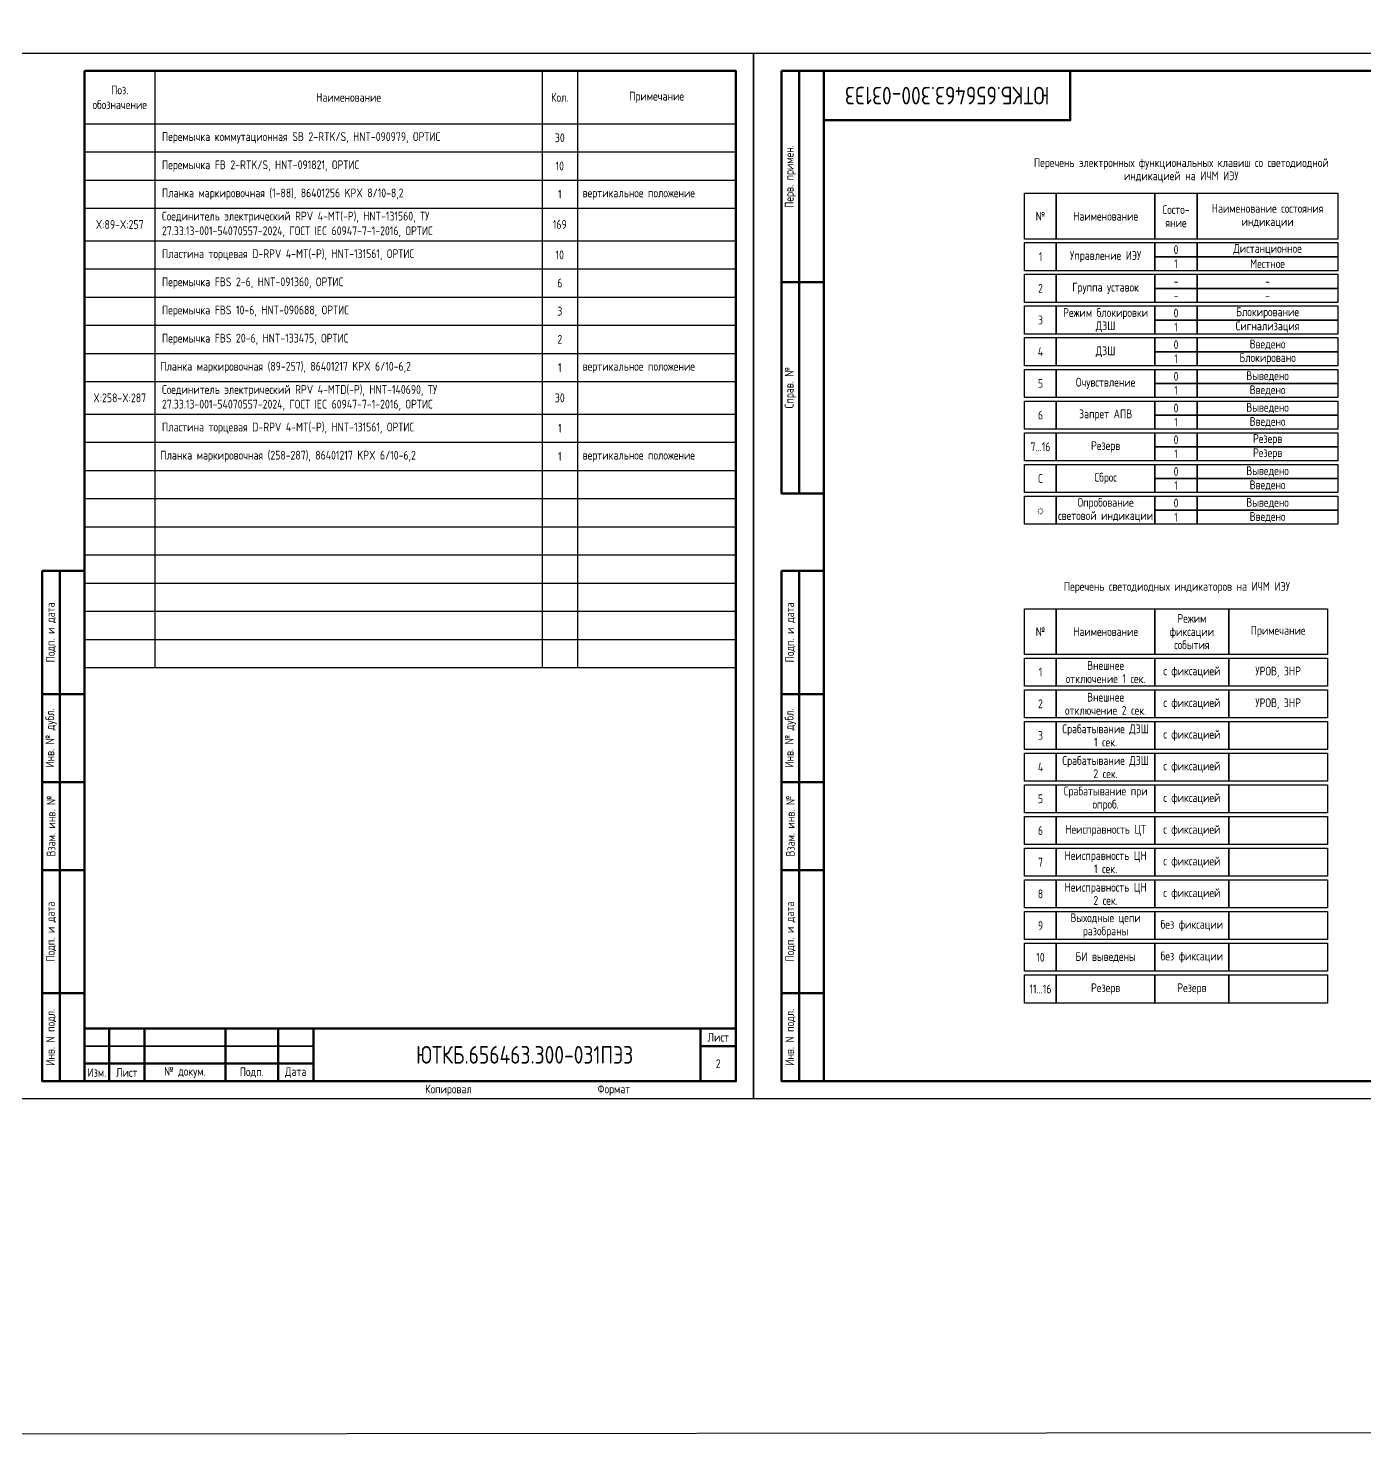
# Model space of a CAD drawing. Header units: millimetres. Extents: x -1043 to 5194, y -96 to 1568.
# Drawn here: x -206 to 173.7, y -96 to 304.1 of the extents above; entities that cross this region are included whole.
import ezdxf

# ---------------------------------------------------------------- set-up
doc = ezdxf.new("R2010")
doc.units = ezdxf.units.MM
doc.styles.add('Gost_type_A', font='GOST_A.TTF')

# ---------------------------------------------------------------- blocks, each defined once
blk = doc.blocks.new('*T17')
at = {"color": 0, "lineweight": -2, "transparency": 16777216}
for p, q in [((0, 0), (185, 0)), ((0, 0), (0, -15)), ((20, 0), (20, -15)), ((130, 0), (130, -15)), ((140, 0), (140, -15)), ((185, 0), (185, -15)), ((209.75, 0), (394.75, 0)), ((209.75, 0), (209.75, -15)), ((229.75, 0), (229.75, -15)), ((339.75, 0), (339.75, -15)), ((349.75, 0), (349.75, -15)), ((394.75, 0), (394.75, -15))]:
    blk.add_line(p, q, dxfattribs=at)
at = {"color": 0, "linetype": 'ByBlock', "lineweight": -2, "transparency": 16777216}
for p, q in [((0, -15), (185, -15)), ((0, -15), (0, -229.24)), ((20, -15), (20, -229.24)), ((130, -15), (130, -229.24)), ((140, -15), (140, -89.35)), ((185, -15), (185, -229.24)), ((209.75, -15), (394.75, -15)), ((209.75, -15), (209.75, -169.5)), ((229.75, -15), (229.75, -169.5)), ((339.75, -15), (339.75, -169.5)), ((349.75, -15), (349.75, -80.25)), ((394.75, -15), (394.75, -169.5)), ((209.75, -23), (394.75, -23)), ((0, -28.63), (185, -28.63)), ((209.75, -31), (394.75, -31)), ((0, -38.06), (185, -38.06)), ((209.75, -39), (394.75, -39)), ((0, -47.45), (185, -47.45)), ((209.75, -48.25), (394.75, -48.25)), ((0, -55.45), (185, -55.45)), ((209.75, -56.25), (394.75, -56.25)), ((0, -65.35), (185, -65.35)), ((209.75, -64.25), (394.75, -64.25)), ((0, -73.35), (185, -73.35)), ((209.75, -72.25), (394.75, -72.25)), ((0, -81.35), (185, -81.35)), ((209.75, -80.25), (394.75, -80.25)), ((349.75, -80.25), (349.75, -88.25)), ((0, -89.35), (185, -89.35)), ((140, -89.35), (140, -153.35)), ((209.75, -88.25), (394.75, -88.25)), ((349.75, -88.25), (349.75, -105.5)), ((0, -97.35), (185, -97.35)), ((209.75, -97.5), (394.75, -97.5)), ((0, -105.35), (185, -105.35)), ((209.75, -105.5), (394.75, -105.5)), ((349.75, -105.5), (349.75, -113.5)), ((0, -113.35), (185, -113.35)), ((209.75, -113.5), (394.75, -113.5)), ((349.75, -113.5), (349.75, -169.5)), ((0, -121.35), (185, -121.35)), ((209.75, -121.5), (394.75, -121.5)), ((0, -129.35), (185, -129.35)), ((209.75, -129.5), (394.75, -129.5)), ((0, -137.35), (185, -137.35)), ((209.75, -137.5), (394.75, -137.5)), ((0, -145.35), (185, -145.35)), ((209.75, -145.5), (394.75, -145.5)), ((0, -153.35), (185, -153.35)), ((140, -153.35), (140, -229.24)), ((209.75, -153.5), (394.75, -153.5)), ((0, -161.35), (185, -161.35)), ((209.75, -161.5), (394.75, -161.5)), ((0, -170.78), (185, -170.78)), ((209.75, -169.5), (394.75, -169.5)), ((0, -178.78), (185, -178.78)), ((0, -186.78), (185, -186.78)), ((0, -194.78), (185, -194.78)), ((0, -202.78), (185, -202.78)), ((0, -211.83), (185, -211.83)), ((0, -221.24), (185, -221.24)), ((0, -229.24), (185, -229.24))]:
    blk.add_line(p, q, dxfattribs=at)
at = {"transparency": 16777216, "char_height": 2.5, "style": 'Gost_type_A'}
for s, insert, width, attachment_point in [('Поз. обозначение', (10, -7.5), 17, 5), ('Наименование', (75, -7.5), 107, 5), ('Кол.', (135, -7.5), 7, 5), ('Примечание', (162.5, -7.5), 42, 5), ('Поз. обозначение', (219.75, -7.5), 17, 5), ('Наименование', (284.75, -7.5), 107, 5), ('Кол.', (344.75, -7.5), 7, 5), ('Примечание', (372.25, -7.5), 42, 5), ('Планка маркировочная (89-257), 86401217 KPX 6/10-6,2', (231.25, -84.25), 107, 4), ('Перемычка ПС 2-8, 15000020, СТЭЗ ', (21.5, -93.35), 107, 4), ('30', (135, -93.35), 7, 5), ('10', (135, -101.35), 7, 5), ('Планка маркировочная (1-14) (14,12,10,8,6,4,2; 13,11,9,7,5,3,1), 86401256 KPX 8/10-8,2', (21.5, -109.35), 107, 4), ('Планка маркировочная (258-287), 86401217 KPX 6/10-6,2', (231.25, -109.5), 107, 4), ('10', (135, -109.35), 7, 5), ('{\\C256;Блок испытательный, в составе:}', (21.5, -117.35), 107, 4), ('Блок базовый ЭПББ 4+1, 111505, ТУ 27.33.13-001-53942713-2023, ЭПРОМ', (21.5, -125.35), 107, 4), ('2', (135, -125.35), 7, 5), ('Крышка рабочая ЭПРК 4+1, 121505, ТУ 27.33.13-001-53942713-2023, ЭПРОМ', (21.5, -133.35), 107, 4), ('2', (135, -133.35), 7, 5), ('Планка маркировочная (1-10) (2,4.6,8,10; 1,3,5,7,9), 86401256 KPX 8/10-8,2', (21.5, -141.35), 107, 4), ('2', (135, -141.35), 7, 5), ('Планка маркировочная (1-10) (10,8,6,4,2; 9,7,5,3,1), 86401256 KPX 8/10-8,2', (21.5, -149.35), 107, 4), ('2', (135, -149.35), 7, 5)]:
    blk.add_mtext(s, dxfattribs=dict(at, insert=insert, width=width, attachment_point=attachment_point))
at = {"color": 0, "transparency": 16777216, "char_height": 2.5, "style": 'Gost_type_A'}
for s, insert, width, attachment_point in [('{\\C256;Интеллектуальное электронное устройство \\C5;ЮНИТ-М519-ДЗШ-Р102-К103-К103-К103-К103-К103-В121-В121-В101-М1С4.0С00-М1С4.0С00-С01.03\\C256;, НЛПР.656122.602-XXX, }ООО Юнител Инжиниринг', (22, -21.81), 106, 4), ('Перемычка коммутационная SB 2-RTK/S, HNT-090979, ОРТИС', (231.75, -19), 106, 4), ('30', (344.75, -19), 7, 5), ('A1-A3', (10, -21.81), 18, 5), ('3', (135, -21.81), 7, 5), ('Перемычка FB 2-RTK/S, HNT-091821, ОРТИС', (231.75, -27), 106, 4), ('10', (344.75, -27), 7, 5), ('Блок интерфейсный {\\C5;ИЧМ ЮНИТ-ИЧМ-КУГР}, ТУ 27.12.23-609-61775353-2024,     ООО Юнител Инжиниринг', (22, -33.34), 106, 4), ('A1.1-A3.1', (10, -33.34), 18, 5), ('3', (135, -33.34), 7, 5), ('{\\C256;Планка маркировочная (1-88), 86401256 KPX 8/10-8,2}', (231.75, -35), 106, 4), ('1', (344.75, -35), 7, 5), ('вертикальное положение', (351.25, -35), 42, 4), ('Светильник светодиодный ЖКХ-08 Д с кабелем 3 м, 5000 К,\\PТУ 3461-009-01281952-2018, Фокус ', (22, -42.75), 106, 4), ('Соединитель электрический RPV 4-MT(-P), HNT-131560, ТУ 27.33.13-001-54070557-2024, ГОСТ IEC 60947-7-1-2016, ОРТИС ', (231.75, -43.62), 106, 4), ('EL1, EL2', (10, -42.75), 18, 5), ('2', (135, -42.75), 7, 5), ('X:89-X:257', (219.75, -43.62), 18, 5), ('169', (344.75, -43.62), 7, 5), ('HL1', (10, -51.45), 18, 5), ('{\\C256;Лампа СКЛ 14Н-2-Ж-2-220 П Ч IP65 ЯШГК.433137.068 ТУ, Протон-Импульс}', (22, -51.45), 106, 4), ('1', (135, -51.45), 7, 5), ('Пластина торцевая D-RPV 4-MT(-P), HNT-131561, ОРТИС', (231.75, -52.25), 106, 4), ('10', (344.75, -52.25), 7, 5), ('SA1-SA10', (10, -60.4), 16, 5), ('{\\C256;Переключатель кулачковый S10 JDG 1106 B4/1447,  (с компл. винтов 3,9х16 потай, саморез DIN 7982F-H A2 - 4 шт.), АУТС.642210.001 ТУ, ОРТИС}', (22, -60.4), 106, 4), ('10', (135, -60.4), 6, 5), ('Перемычка FBS 2-6, HNT-091360, ОРТИС', (231.75, -60.25), 106, 4), ('6', (344.75, -60.25), 7, 5), ('{\\C256;Блок испытательный, в составе:}', (22, -69.35), 106, 4), ('Перемычка FBS 10-6, HNT-090688, ОРТИС', (231.75, -68.25), 106, 4), ('3', (344.75, -68.25), 7, 5), ('SG1-SG10', (10, -69.35), 18, 5), ('{\\C256;Блок базовый ЭПББ 6+1, 111507, ТУ 27.33.13-001-53942713-2023, НПП "ЭПРОМ"}', (22, -77.35), 106, 4), ('Перемычка FBS 20-6, HNT-133475, ОРТИС', (231.75, -76.25), 106, 4), ('2', (344.75, -76.25), 7, 5), ('10', (135, -77.35), 7, 5), ('{\\C256;Крышка рабочая ЭПРК 6+1, 121507, ТУ 27.33.13-001-53942713-2023, НПП "ЭПРОМ"}', (22, -85.35), 106, 4), ('1', (344.75, -84.25), 7, 5), ('вертикальное положение', (351.25, -84.25), 42, 4), ('10', (135, -85.35), 7, 5), ('X:258-X:287', (219.75, -92.87), 18, 5), ('30', (344.75, -92.87), 7, 5), ('{\\C256;Планка маркировочная} (1-14) (2,4.6,8,10,12,14; 1,3,5,7,9,11,13){\\C256;, 86401256 KPX 8/10-8,2}', (21.5, -101.35), 107, 4), ('горизонтальное положение', (141.5, -101.35), 42, 4), ('1', (344.75, -101.5), 7, 5), ('горизонтальное положение', (141.5, -109.35), 42, 4), ('1', (344.75, -109.5), 7, 5), ('вертикальное положение', (351.25, -109.5), 42, 4), ('SG11, SG12', (10, -117.35), 18, 5), ('горизонтальное положение', (141.5, -141.35), 42, 4), ('горизонтальное положение', (141.5, -149.35), 42, 4), ('{\\C256;Выключатель путевой ВВП11-10А313-20У311, ТУ 3428-155-00216823-2005, ВНИИР }', (22, -157.35), 106, 4), ('SQ1-SQ4', (10, -157.35), 18, 5), ('4', (135, -157.35), 7, 5), ('{\\C256;Блок-приставка конденсаторная ЮНИТ-БК-02, ТУ 27.12.31-601-61775353-2016, }ООО Юнител Инжиниринг', (22, -166.06), 106, 4), ('UZ1-UZ3', (10, -166.06), 18, 5), ('3', (135, -166.06), 7, 5), ('WE1', (10, -174.78), 18, 5), ('Кабель 3м 2х0,75, Фокус', (22, -174.78), 106, 4), ('1', (135, -174.78), 7, 5), ('{\\C256;в составе позиции} EL1', (141.5, -174.78), 42, 4), ('WE2', (10, -182.78), 18, 5), ('Провод ПВСнг(А)-LS 2х0,75, ГОСТ 7399-97', (22, -182.78), 106, 4), ('4', (135, -182.78), 7, 5), ('{\\C256;м}', (141.5, -182.78), 42, 4), ('WE3', (10, -190.78), 18, 5), ('Кабель 3м 2х0,75, Фокус', (22, -190.78), 106, 4), ('1', (135, -190.78), 7, 5), ('{\\C256;в составе позиции} EL1', (141.5, -190.78), 42, 4), ('WE4', (10, -198.78), 18, 5), ('Провод ПВСнг(А)-LS 2х0,75, ГОСТ 7399-97', (22, -198.78), 106, 4), ('4', (135, -198.78), 7, 5), ('{\\C256;м}', (141.5, -198.78), 42, 4), ('{\\C256;Патч-корд экранированный, категории 5е, FTP серый PC-FTP-RJ45-Cat.5e-1,5m-LSZH, 8871c, Cabeus}', (22, -207.3), 106, 4), ('WE5-WE7', (10, -207.3), 18, 5), ('3', (135, -207.3), 7, 5), ('X:1-X:88', (10, -216.53), 18, 5), ('{\\C256;Соединитель электрический RUT 6-RTK/S, HNT-090374, ТУ 27.33.13-001-54070557-2024, ГОСТ IEC 60947-7-1-2016, ОРТИС}', (22, -216.53), 106, 4), ('88', (135, -216.53), 7, 5), ('{\\C256;Пластина торцевая D-RUT 6-RTK, HNT-090665, ОРТИС}', (22, -225.24), 106, 4), ('12', (135, -225.24), 7, 5)]:
    blk.add_mtext(s, dxfattribs=dict(at, insert=insert, width=width, attachment_point=attachment_point))
at = {"color": 1, "transparency": 16777216, "char_height": 2.5, "width": 106, "attachment_point": 4, "style": 'Gost_type_A'}
for s, insert in [('{\\C0;Соединитель электрический\\C256; RPV 4-MTD(-P),} {\\C256;HNT-140690, ТУ 27.33.13-001-54070557-2024, ГОСТ IEC 60947-7-1-2016, ОРТИС }', (231.75, -92.87)), ('{\\C0;Пластина торцевая D-RPV 4-MT(-P), HNT-131561, ОРТИС}', (231.75, -101.5))]:
    blk.add_mtext(s, dxfattribs=dict(at, insert=insert))
blk = doc.blocks.new('Штамп левый нижний')
at = {"lineweight": 50}
for points in [[(-12, 145), (-7, 145), (-7, 110), (-12, 110)], [(-7, 145), (0, 145), (0, 110), (-7, 110)], [(-12, 110), (-7, 110), (-7, 85), (-12, 85)], [(-7, 110), (0, 110), (0, 85), (-7, 85)], [(-12, 85), (-7, 85), (-7, 60), (-12, 60)], [(-7, 85), (0, 85), (0, 60), (-7, 60)], [(-12, 60), (-7, 60), (-7, 25), (-12, 25)], [(-7, 60), (0, 60), (0, 25), (-7, 25)], [(-12, 25), (-7, 25), (-7, 0), (-12, 0)], [(-7, 25), (0, 25), (0, 0), (-7, 0)]]:
    blk.add_lwpolyline(points, close=True, dxfattribs=at)
at = {"char_height": 2.5, "attachment_point": 5, "rotation": 90, "style": 'Gost_type_A'}
for s, insert, width in [('Подп. и дата', (-9.5, 127.5), 35), ('Инв. № дубл.', (-9.5, 97.5), 25), ('Взам. инв. №', (-9.5, 72.5), 25), ('Подп. и дата', (-9.5, 42.5), 35), ('Инв. N подл.', (-9.5, 12.5), 25)]:
    blk.add_mtext(s, dxfattribs=dict(at, insert=insert, width=width))
blk = doc.blocks.new('Формат_А4')
blk.add_lwpolyline([(0, 297), (0, 0), (-210, 0), (-210, 297)], close=True)
at = {"lineweight": 50}
blk.add_lwpolyline([(-190, 292), (-5, 292), (-5, 5), (-190, 5)], close=True, dxfattribs=at)
blk = doc.blocks.new('Штамп малый нижний')
at = {"lineweight": 50}
for points in [[(-185, 15), (-178, 15), (-178, 5), (-185, 5)], [(-178, 15), (-168, 15), (-168, 5), (-178, 5)], [(-168, 15), (-145, 15), (-145, 5), (-168, 5)], [(-145, 15), (-130, 15), (-130, 5), (-145, 5)], [(-130, 15), (-120, 15), (-120, 5), (-130, 5)], [(-120, 15), (-10, 15), (-10, 0), (-120, 0)], [(-10, 15), (0, 15), (0, 10), (-10, 10)], [(-10, 10), (0, 10), (0, 0), (-10, 0)], [(-185, 5), (-178, 5), (-178, 0), (-185, 0)], [(-178, 5), (-168, 5), (-168, 0), (-178, 0)], [(-168, 5), (-145, 5), (-145, 0), (-168, 0)], [(-145, 5), (-130, 5), (-130, 0), (-145, 0)], [(-130, 5), (-120, 5), (-120, 0), (-130, 0)]]:
    blk.add_lwpolyline(points, close=True, dxfattribs=at)
for points in [[(-185, 15), (-178, 15), (-178, 10), (-185, 10)], [(-178, 15), (-168, 15), (-168, 10), (-178, 10)], [(-168, 15), (-145, 15), (-145, 10), (-168, 10)], [(-145, 15), (-130, 15), (-130, 10), (-145, 10)], [(-130, 15), (-120, 15), (-120, 10), (-130, 10)], [(-185, 10), (-178, 10), (-178, 5), (-185, 5)], [(-178, 10), (-168, 10), (-168, 5), (-178, 5)], [(-168, 10), (-145, 10), (-145, 5), (-168, 5)], [(-145, 10), (-130, 10), (-130, 5), (-145, 5)], [(-130, 10), (-120, 10), (-120, 5), (-130, 5)]]:
    blk.add_lwpolyline(points, close=True)
at = {"char_height": 2.5, "style": 'Gost_type_A'}
for s, insert, width, attachment_point in [('Лист', (-5, 12.5), 10, 5), ('№ докум.', (-156.5, 2.5), 23, 5), ('Дата', (-125, 2.5), 10, 5), ('Изм.', (-181.5, 2.5), 7, 5), ('Лист', (-173, 2.5), 10, 5), ('Подп.', (-137.5, 2.5), 15, 5), ('Копировал', (-75, -2.53), 13.1202, 6), ('Формат', (-30, -2.53), 13.1202, 6)]:
    blk.add_mtext(s, dxfattribs=dict(at, insert=insert, width=width, attachment_point=attachment_point))
blk = doc.blocks.new('Штамп угловой верхний')
at = {"lineweight": 50}
blk.add_lwpolyline([(0, 0), (70, 0), (70, -14), (0, -14)], close=True, dxfattribs=at)
blk = doc.blocks.new('Формат_А3')
blk.add_lwpolyline([(-420, 297), (0, 297), (0, 0), (-420, 0)], close=True)
at = {"lineweight": 50}
blk.add_lwpolyline([(-400, 292), (-5, 292), (-5, 5), (-400, 5)], close=True, dxfattribs=at)
blk = doc.blocks.new('Штамп левый верхний')
at = {"lineweight": 50}
for points in [[(-12, 0), (-7, 0), (-7, -60), (-12, -60)], [(-7, 0), (0, 0), (0, -60), (-7, -60)], [(-12, -60), (-7, -60), (-7, -120), (-12, -120)], [(-7, -60), (0, -60), (0, -120), (-7, -120)]]:
    blk.add_lwpolyline(points, close=True, dxfattribs=at)
at = {"char_height": 2.5, "width": 60, "attachment_point": 5, "rotation": 90, "style": 'Gost_type_A'}
for s, insert in [('Перв. примен.', (-9.5, -30)), ('Справ. №', (-9.5, -90))]:
    blk.add_mtext(s, dxfattribs=dict(at, insert=insert))
blk = doc.blocks.new('*T39')
at = {"color": 0, "lineweight": -2, "transparency": 16777216}
for p, q in [((0, 0), (185, 0)), ((0, 0), (0, -15)), ((20, 0), (20, -15)), ((130, 0), (130, -15)), ((140, 0), (140, -15)), ((185, 0), (185, -15))]:
    blk.add_line(p, q, dxfattribs=at)
at = {"color": 0, "linetype": 'ByBlock', "lineweight": -2, "transparency": 16777216}
for p, q in [((0, -15), (185, -15)), ((0, -15), (0, -169.5)), ((20, -15), (20, -169.5)), ((130, -15), (130, -169.5)), ((140, -15), (140, -80.25)), ((185, -15), (185, -169.5)), ((0, -23), (185, -23)), ((0, -31), (185, -31)), ((0, -39), (185, -39)), ((0, -48.25), (185, -48.25)), ((0, -56.25), (185, -56.25)), ((0, -64.25), (185, -64.25)), ((0, -72.25), (185, -72.25)), ((0, -80.25), (185, -80.25)), ((140, -80.25), (140, -88.25)), ((0, -88.25), (185, -88.25)), ((140, -88.25), (140, -105.5)), ((0, -97.5), (185, -97.5)), ((0, -105.5), (185, -105.5)), ((140, -105.5), (140, -113.5)), ((0, -113.5), (185, -113.5)), ((140, -113.5), (140, -169.5)), ((0, -121.5), (185, -121.5)), ((0, -129.5), (185, -129.5)), ((0, -137.5), (185, -137.5)), ((0, -145.5), (185, -145.5)), ((0, -153.5), (185, -153.5)), ((0, -161.5), (185, -161.5)), ((0, -169.5), (185, -169.5))]:
    blk.add_line(p, q, dxfattribs=at)
at = {"transparency": 16777216, "char_height": 2.5, "style": 'Gost_type_A'}
for s, insert, width, attachment_point in [('Поз. обозначение', (10, -7.5), 17, 5), ('Наименование', (75, -7.5), 107, 5), ('Кол.', (135, -7.5), 7, 5), ('Примечание', (162.5, -7.5), 42, 5), ('Планка маркировочная (89-257), 86401217 KPX 6/10-6,2', (21.5, -84.25), 107, 4), ('Планка маркировочная (258-287), 86401217 KPX 6/10-6,2', (21.5, -109.5), 107, 4)]:
    blk.add_mtext(s, dxfattribs=dict(at, insert=insert, width=width, attachment_point=attachment_point))
at = {"color": 0, "transparency": 16777216, "char_height": 2.5, "style": 'Gost_type_A'}
for s, insert, width, attachment_point in [('Перемычка коммутационная SB 2-RTK/S, HNT-090979, ОРТИС', (22, -19), 106, 4), ('30', (135, -19), 7, 5), ('Перемычка FB 2-RTK/S, HNT-091821, ОРТИС', (22, -27), 106, 4), ('10', (135, -27), 7, 5), ('{\\C256;Планка маркировочная (1-88), 86401256 KPX 8/10-8,2}', (22, -35), 106, 4), ('1', (135, -35), 7, 5), ('вертикальное положение', (141.5, -35), 42, 4), ('Соединитель электрический RPV 4-MT(-P), HNT-131560, ТУ 27.33.13-001-54070557-2024, ГОСТ IEC 60947-7-1-2016, ОРТИС ', (22, -43.62), 106, 4), ('X:89-X:257', (10, -43.62), 18, 5), ('169', (135, -43.62), 7, 5), ('Пластина торцевая D-RPV 4-MT(-P), HNT-131561, ОРТИС', (22, -52.25), 106, 4), ('10', (135, -52.25), 7, 5), ('Перемычка FBS 2-6, HNT-091360, ОРТИС', (22, -60.25), 106, 4), ('6', (135, -60.25), 7, 5), ('Перемычка FBS 10-6, HNT-090688, ОРТИС', (22, -68.25), 106, 4), ('3', (135, -68.25), 7, 5), ('Перемычка FBS 20-6, HNT-133475, ОРТИС', (22, -76.25), 106, 4), ('2', (135, -76.25), 7, 5), ('1', (135, -84.25), 7, 5), ('вертикальное положение', (141.5, -84.25), 42, 4), ('X:258-X:287', (10, -92.87), 18, 5), ('30', (135, -92.87), 7, 5), ('1', (135, -101.5), 7, 5), ('1', (135, -109.5), 7, 5), ('вертикальное положение', (141.5, -109.5), 42, 4)]:
    blk.add_mtext(s, dxfattribs=dict(at, insert=insert, width=width, attachment_point=attachment_point))
at = {"color": 1, "transparency": 16777216, "char_height": 2.5, "width": 106, "attachment_point": 4, "style": 'Gost_type_A'}
for s, insert in [('{\\C0;Соединитель электрический\\C256; RPV 4-MTD(-P),} {\\C256;HNT-140690, ТУ 27.33.13-001-54070557-2024, ГОСТ IEC 60947-7-1-2016, ОРТИС }', (22, -92.87)), ('{\\C0;Пластина торцевая D-RPV 4-MT(-P), HNT-131561, ОРТИС}', (22, -101.5))]:
    blk.add_mtext(s, dxfattribs=dict(at, insert=insert))

msp = doc.modelspace()

# ---------------------------------------------------------------- linework, layer by layer
for points in [[(-1042.57, 612), (5193.89, 618), (5193.89, -90), (-1042.57, -96)], [(77.03, 257.23), (86.03, 257.23), (86.03, 244.23), (77.03, 244.23)], [(86.03, 257.23), (114.03, 257.23), (114.03, 244.23), (86.03, 244.23)], [(114.03, 257.23), (126.03, 257.23), (126.03, 244.23), (114.03, 244.23)], [(126.03, 257.23), (166.03, 257.23), (166.03, 244.23), (126.03, 244.23)], [(77.03, 243.23), (86.03, 243.23), (86.03, 235.23), (77.03, 235.23)], [(86.03, 243.23), (114.03, 243.23), (114.03, 235.23), (86.03, 235.23)], [(114.03, 243.23), (126.03, 243.23), (126.03, 239.23), (114.03, 239.23)], [(126.03, 243.23), (166.03, 243.23), (166.03, 239.23), (126.03, 239.23)], [(114.03, 239.23), (126.03, 239.23), (126.03, 235.23), (114.03, 235.23)], [(126.03, 239.23), (166.03, 239.23), (166.03, 235.23), (126.03, 235.23)], [(77.03, 234.23), (86.03, 234.23), (86.03, 226.23), (77.03, 226.23)], [(86.03, 234.23), (114.03, 234.23), (114.03, 226.23), (86.03, 226.23)], [(114.03, 234.23), (126.03, 234.23), (126.03, 230.23), (114.03, 230.23)], [(126.03, 234.23), (166.03, 234.23), (166.03, 230.23), (126.03, 230.23)], [(114.03, 230.23), (126.03, 230.23), (126.03, 226.23), (114.03, 226.23)], [(126.03, 230.23), (166.03, 230.23), (166.03, 226.23), (126.03, 226.23)], [(77.03, 225.23), (86.03, 225.23), (86.03, 217.23), (77.03, 217.23)], [(86.03, 225.23), (114.03, 225.23), (114.03, 217.23), (86.03, 217.23)], [(114.03, 225.23), (126.03, 225.23), (126.03, 221.23), (114.03, 221.23)], [(126.03, 225.23), (166.03, 225.23), (166.03, 221.23), (126.03, 221.23)], [(114.03, 221.23), (126.03, 221.23), (126.03, 217.23), (114.03, 217.23)], [(126.03, 221.23), (166.03, 221.23), (166.03, 217.23), (126.03, 217.23)], [(77.03, 216.23), (86.03, 216.23), (86.03, 208.23), (77.03, 208.23)], [(86.03, 216.23), (114.03, 216.23), (114.03, 208.23), (86.03, 208.23)], [(114.03, 216.23), (126.03, 216.23), (126.03, 212.23), (114.03, 212.23)], [(126.03, 216.23), (166.03, 216.23), (166.03, 212.23), (126.03, 212.23)], [(114.03, 212.23), (126.03, 212.23), (126.03, 208.23), (114.03, 208.23)], [(126.03, 212.23), (166.03, 212.23), (166.03, 208.23), (126.03, 208.23)], [(77.03, 207.23), (86.03, 207.23), (86.03, 199.23), (77.03, 199.23)], [(86.03, 207.23), (114.03, 207.23), (114.03, 199.23), (86.03, 199.23)], [(114.03, 207.23), (126.03, 207.23), (126.03, 203.23), (114.03, 203.23)], [(126.03, 207.23), (166.03, 207.23), (166.03, 203.23), (126.03, 203.23)], [(114.03, 203.23), (126.03, 203.23), (126.03, 199.23), (114.03, 199.23)], [(126.03, 203.23), (166.03, 203.23), (166.03, 199.23), (126.03, 199.23)], [(77.03, 198.23), (86.03, 198.23), (86.03, 190.23), (77.03, 190.23)], [(86.03, 198.23), (114.03, 198.23), (114.03, 190.23), (86.03, 190.23)], [(114.03, 198.23), (126.03, 198.23), (126.03, 194.23), (114.03, 194.23)], [(126.03, 198.23), (166.03, 198.23), (166.03, 194.23), (126.03, 194.23)], [(114.03, 194.23), (126.03, 194.23), (126.03, 190.23), (114.03, 190.23)], [(126.03, 194.23), (166.03, 194.23), (166.03, 190.23), (126.03, 190.23)], [(77.03, 189.23), (86.03, 189.23), (86.03, 181.23), (77.03, 181.23)], [(86.03, 189.23), (114.03, 189.23), (114.03, 181.23), (86.03, 181.23)], [(114.03, 189.23), (126.03, 189.23), (126.03, 185.23), (114.03, 185.23)], [(126.03, 189.23), (166.03, 189.23), (166.03, 185.23), (126.03, 185.23)], [(114.03, 185.23), (126.03, 185.23), (126.03, 181.23), (114.03, 181.23)], [(126.03, 185.23), (166.03, 185.23), (166.03, 181.23), (126.03, 181.23)], [(77.03, 180.23), (86.03, 180.23), (86.03, 172.23), (77.03, 172.23)], [(86.03, 180.23), (114.03, 180.23), (114.03, 172.23), (86.03, 172.23)], [(114.03, 180.23), (126.03, 180.23), (126.03, 176.23), (114.03, 176.23)], [(126.03, 180.23), (166.03, 180.23), (166.03, 176.23), (126.03, 176.23)], [(114.03, 176.23), (126.03, 176.23), (126.03, 172.23), (114.03, 172.23)], [(126.03, 176.23), (166.03, 176.23), (166.03, 172.23), (126.03, 172.23)], [(77.03, 171.23), (86.03, 171.23), (86.03, 163.23), (77.03, 163.23)], [(86.03, 171.23), (114.03, 171.23), (114.03, 163.23), (86.03, 163.23)], [(114.03, 171.23), (126.03, 171.23), (126.03, 167.23), (114.03, 167.23)], [(126.03, 171.23), (166.03, 171.23), (166.03, 167.23), (126.03, 167.23)], [(114.03, 167.23), (126.03, 167.23), (126.03, 163.23), (114.03, 163.23)], [(126.03, 167.23), (166.03, 167.23), (166.03, 163.23), (126.03, 163.23)], [(77.03, 139.23), (86.03, 139.23), (86.03, 126.23), (77.03, 126.23)], [(86.03, 139.23), (114.03, 139.23), (114.03, 126.23), (86.03, 126.23)], [(114.03, 139.23), (135.03, 139.23), (135.03, 126.23), (114.03, 126.23)], [(135.03, 139.23), (163.03, 139.23), (163.03, 126.23), (135.03, 126.23)], [(77.03, 125.23), (86.03, 125.23), (86.03, 117.23), (77.03, 117.23)], [(86.03, 125.23), (114.03, 125.23), (114.03, 117.23), (86.03, 117.23)], [(114.03, 125.23), (135.03, 125.23), (135.03, 117.23), (114.03, 117.23)], [(135.03, 125.23), (163.03, 125.23), (163.03, 117.23), (135.03, 117.23)], [(77.03, 116.23), (86.03, 116.23), (86.03, 108.23), (77.03, 108.23)], [(86.03, 116.23), (114.03, 116.23), (114.03, 108.23), (86.03, 108.23)], [(114.03, 116.23), (135.03, 116.23), (135.03, 108.23), (114.03, 108.23)], [(135.03, 116.23), (163.03, 116.23), (163.03, 108.23), (135.03, 108.23)], [(77.03, 107.23), (86.03, 107.23), (86.03, 99.23), (77.03, 99.23)], [(86.03, 107.23), (114.03, 107.23), (114.03, 99.23), (86.03, 99.23)], [(114.03, 107.23), (135.03, 107.23), (135.03, 99.23), (114.03, 99.23)], [(135.03, 107.23), (163.03, 107.23), (163.03, 99.23), (135.03, 99.23)], [(77.03, 98.23), (86.03, 98.23), (86.03, 90.23), (77.03, 90.23)], [(86.03, 98.23), (114.03, 98.23), (114.03, 90.23), (86.03, 90.23)], [(114.03, 98.23), (135.03, 98.23), (135.03, 90.23), (114.03, 90.23)], [(135.03, 98.23), (163.03, 98.23), (163.03, 90.23), (135.03, 90.23)], [(77.03, 89.23), (86.03, 89.23), (86.03, 81.23), (77.03, 81.23)], [(86.03, 89.23), (114.03, 89.23), (114.03, 81.23), (86.03, 81.23)], [(114.03, 89.23), (135.03, 89.23), (135.03, 81.23), (114.03, 81.23)], [(135.03, 89.23), (163.03, 89.23), (163.03, 81.23), (135.03, 81.23)], [(77.03, 80.23), (86.03, 80.23), (86.03, 72.23), (77.03, 72.23)], [(86.03, 80.23), (114.03, 80.23), (114.03, 72.23), (86.03, 72.23)], [(114.03, 80.23), (135.03, 80.23), (135.03, 72.23), (114.03, 72.23)], [(135.03, 80.23), (163.03, 80.23), (163.03, 72.23), (135.03, 72.23)], [(77.03, 71.23), (86.03, 71.23), (86.03, 63.23), (77.03, 63.23)], [(86.03, 71.23), (114.03, 71.23), (114.03, 63.23), (86.03, 63.23)], [(114.03, 71.23), (135.03, 71.23), (135.03, 63.23), (114.03, 63.23)], [(135.03, 71.23), (163.03, 71.23), (163.03, 63.23), (135.03, 63.23)], [(77.03, 62.23), (86.03, 62.23), (86.03, 54.23), (77.03, 54.23)], [(86.03, 62.23), (114.03, 62.23), (114.03, 54.23), (86.03, 54.23)], [(114.03, 62.23), (135.03, 62.23), (135.03, 54.23), (114.03, 54.23)], [(135.03, 62.23), (163.03, 62.23), (163.03, 54.23), (135.03, 54.23)], [(77.03, 53.23), (86.03, 53.23), (86.03, 45.23), (77.03, 45.23)], [(86.03, 53.23), (114.03, 53.23), (114.03, 45.23), (86.03, 45.23)], [(114.03, 53.23), (135.03, 53.23), (135.03, 45.23), (114.03, 45.23)], [(135.03, 53.23), (163.03, 53.23), (163.03, 45.23), (135.03, 45.23)], [(77.03, 44.23), (86.03, 44.23), (86.03, 36.23), (77.03, 36.23)], [(86.03, 44.23), (114.03, 44.23), (114.03, 36.23), (86.03, 36.23)], [(114.03, 44.23), (135.03, 44.23), (135.03, 36.23), (114.03, 36.23)], [(135.03, 44.23), (163.03, 44.23), (163.03, 36.23), (135.03, 36.23)], [(77.03, 35.23), (86.03, 35.23), (86.03, 27.23), (77.03, 27.23)], [(86.03, 35.23), (114.03, 35.23), (114.03, 27.23), (86.03, 27.23)], [(114.03, 35.23), (135.03, 35.23), (135.03, 27.23), (114.03, 27.23)], [(135.03, 35.23), (163.03, 35.23), (163.03, 27.23), (135.03, 27.23)]]:
    msp.add_lwpolyline(points, close=True)

# ---------------------------------------------------------------- block references
for name, p in [('Формат_А4', (0, 0)), ('Формат_А3', (420, 0)), ('*T17', (-399.75, 292)), ('*T39', (-190, 292)), ('Штамп левый верхний', (20, 292)), ('Штамп угловой верхний', (20, 292)), ('Штамп левый нижний', (-190, 5)), ('Штамп левый нижний', (20, 5)), ('Штамп малый нижний', (-5, 5))]:
    msp.add_blockref(name, p)

# ---------------------------------------------------------------- texts
at = {"insert": (55, 285), "char_height": 5, "width": 70, "attachment_point": 5, "rotation": 180, "style": 'Gost_type_A'}
msp.add_mtext('ЮТКБ.656463.300-031Э3', dxfattribs=at)
at = {"char_height": 2.5, "attachment_point": 5, "line_spacing_factor": 0.9, "style": 'Gost_type_A'}
for s, insert, width in [('Перечень электронных функциональных клавиш со светодиодной индикацией на ИЧМ ИЭУ', (121.53, 263.73), 89), ('Состо- яние', (120.03, 250.73), 12), ('Наименование состояния индикации', (146.03, 250.73), 40), ('№ ', (81.53, 250.73), 9), ('Наименование ', (100.03, 250.73), 28), ('1', (81.53, 239.23), 9), ('Управление ИЭУ', (100.03, 239.23), 28), ('0', (120.03, 241.23), 12), ('Дистанционное', (146.03, 241.23), 40), ('1', (120.03, 237.23), 12), ('Местное', (146.03, 237.23), 40), ('2', (81.53, 230.23), 9), ('Группа уставок', (100.03, 230.23), 28), ('Режим блокировки ДЗШ', (100.03, 221.23), 28), ('0', (120.03, 223.23), 12), ('Блокирование', (146.03, 223.23), 40), ('3', (81.53, 221.23), 9), ('1', (120.03, 219.23), 12), ('Сигнализация', (146.03, 219.23), 40), ('4', (81.53, 212.23), 9), ('ДЗШ', (100.03, 212.23), 28), ('0', (120.03, 214.23), 12), ('Введено', (146.03, 214.23), 40), ('1', (120.03, 210.23), 12), ('Блокировано', (146.03, 210.23), 40), ('5', (81.53, 203.23), 9), ('Очувствление', (100.03, 203.23), 28), ('0', (120.03, 205.23), 12), ('Выведено', (146.03, 205.23), 40), ('1', (120.03, 201.23), 12), ('Введено', (146.03, 201.23), 40), ('0', (120.03, 196.23), 12), ('Выведено', (146.03, 196.23), 40), ('6', (81.53, 194.23), 9), ('Запрет АПВ', (100.03, 194.23), 28), ('1', (120.03, 192.23), 12), ('Введено', (146.03, 192.23), 40), ('0', (120.03, 187.23), 12), ('Резерв', (146.03, 187.23), 40), ('7...16', (81.53, 185.23), 9), ('Резерв', (100.03, 185.23), 28), ('1', (120.03, 183.23), 12), ('Резерв', (146.03, 183.23), 40), ('C', (81.53, 176.23), 9), ('Сброс', (100.03, 176.23), 28), ('0', (120.03, 178.23), 12), ('Выведено', (146.03, 178.23), 40), ('1', (120.03, 174.23), 12), ('Введено', (146.03, 174.23), 40), ('Опробование световой индикации', (100.03, 167.23), 28), ('0', (120.03, 169.23), 12), ('Выведено', (146.03, 169.23), 40), ('☼', (81.53, 167.23), 9), ('1', (120.03, 165.23), 12), ('Введено', (146.03, 165.23), 40), ('Перечень светодиодных индикаторов на ИЧМ ИЭУ', (120.28, 145.23), 197.5), ('Режим\\Pфиксации события', (124.53, 132.73), 21), ('№ ', (81.53, 132.73), 9), ('Наименование ', (100.03, 132.73), 28), ('Примечание', (149.03, 132.73), 28), ('Внешнее\\Pотключение 1 сек.', (100.03, 121.23), 28), ('1', (81.53, 121.23), 9), ('с фиксацией', (124.53, 121.23), 21), ('УРОВ, ЗНР', (149.03, 121.23), 28), ('2', (81.53, 112.23), 9), ('Внешнее\\Pотключение 2 сек.', (100.03, 112.23), 28), ('с фиксацией', (124.53, 112.23), 21), ('УРОВ, ЗНР', (149.03, 112.23), 28), ('3', (81.53, 103.23), 9), ('Срабатывание ДЗШ\\P1 сек.', (100.03, 103.23), 28), ('с фиксацией', (124.53, 103.23), 21), ('Срабатывание ДЗШ\\P2 сек.', (100.03, 94.23), 28), ('4', (81.53, 94.23), 9), ('с фиксацией', (124.53, 94.23), 21), ('Срабатывание при опроб.', (100.03, 85.23), 28), ('5', (81.53, 85.23), 9), ('с фиксацией', (124.53, 85.23), 21), ('6', (81.53, 76.23), 9), ('Неисправность ЦТ', (100.03, 76.23), 28), ('с фиксацией', (124.53, 76.23), 21), ('7', (81.53, 67.23), 9), ('Неисправность ЦН\\P1 сек.', (100.03, 67.23), 28), ('с фиксацией', (124.53, 67.23), 21), ('Неисправность ЦН\\P2 сек.', (100.03, 58.23), 28), ('8', (81.53, 58.23), 9), ('с фиксацией', (124.53, 58.23), 21), ('Выходные цепи разобраны', (100.03, 49.23), 28), ('9', (81.53, 49.23), 9), ('без фиксации', (124.53, 49.23), 21), ('10', (81.53, 40.23), 9), ('БИ выведены', (100.03, 40.23), 28), ('без фиксации', (124.53, 40.23), 21), ('11...16', (81.53, 31.23), 9), ('Резерв', (100.03, 31.23), 28), ('Резерв', (124.53, 31.23), 21)]:
    msp.add_mtext(s, dxfattribs=dict(at, insert=insert, width=width))
at = {"color": 30, "true_color": 0xf26722, "char_height": 2.5, "attachment_point": 5, "line_spacing_factor": 0.9, "style": 'Gost_type_A'}
for insert, width in [((120.03, 232.23), 12), ((146.03, 232.23), 40), ((120.03, 228.23), 12), ((146.03, 228.23), 40)]:
    msp.add_mtext('-', dxfattribs=dict(at, insert=insert, width=width))
at = {"attachment_point": 5, "style": 'Gost_type_A'}
for s, insert, char_height, width in [('ЮТКБ.656463.300-031ПЭ3', (-65, 12.5), 5, 120), ('2', (-10, 10), 2.5, 10)]:
    msp.add_mtext(s, dxfattribs=dict(at, insert=insert, char_height=char_height, width=width))

doc.saveas('drawing.dxf')
